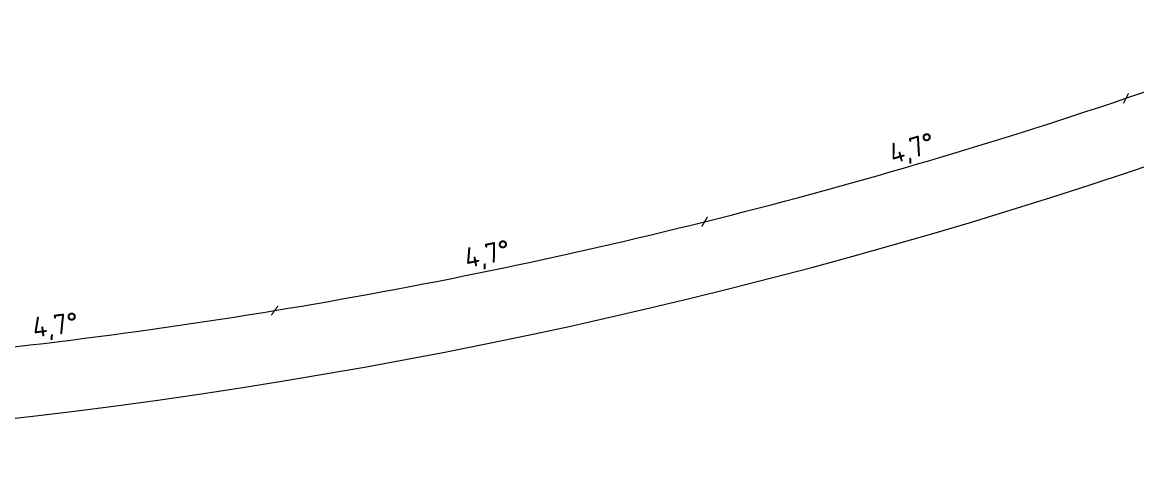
# Model space of a CAD drawing. Header units: millimetres. Extents: x -327266 to 67083, y -1396454 to -1187300.
# Drawn here: x -66980 to -44970, y -1394009 to -1385250 of the extents above; entities that cross this region are included whole.
import ezdxf

# ---------------------------------------------------------------- set-up
doc = ezdxf.new("R2010")
doc.units = ezdxf.units.MM
doc.layers.add('A-ANNO-DIMS', color=7, linetype='Continuous', lineweight=9)
doc.layers.add('Вставка', color=252, linetype='Continuous')
doc.styles.add('GOST 2.304', font='')
doc.styles.get('GOST 2.304').set_extended_font_data('GOST Common')
doc.linetypes.add('Truba', pattern='A,3e-05,[4,MSH_7,S=1,R=0,X=0,Y=0],-3.022072', length=3.022102)
doc.dimstyles.new('М-200', dxfattribs={"dimtxt": 400, "dimasz": 160, "dimexe": 200, "dimexo": 400, "dimgap": 50, "dimtad": 1, "dimdec": 0, "dimzin": 0, "dimdsep": 46, "dimtxsty": 'GOST 2.304', "dimblk": 'ARCHTICK', "dimcen": 180, "dimdle": 200, "dimadec": 0, "dimazin": 0, "dimtfac": 1, "dimtdec": 0, "dimtmove": 1, "dimatfit": 0, "dimfxl": 1, "dimtolj": 1, "dimtzin": 0, "dimarcsym": 0})

# ---------------------------------------------------------------- blocks, each defined once
blk = doc.blocks.new('_ArchTick')
at = {"color": 0, "linetype": 'ByBlock', "const_width": 0.15}
blk.add_lwpolyline([(-0.5, -0.5), (0.5, 0.5)], dxfattribs=at)
blk = doc.blocks.new('*D41')
at = {"layer": 'A-ANNO-DIMS', "color": 0, "lineweight": -2, "transparency": 16777216}
blk.add_arc((-165704, -113309), 107894, 270, 326, dxfattribs=at)
at = {"layer": 'Defpoints', "color": 0, "lineweight": 30, "transparency": 16777216}
for p in [(-165704, -113309), (-165704, -113309), (-75741, -173990), (-131171, -215528), (-165704, -221903)]:
    blk.add_point(p, dxfattribs=at)
at = {"layer": 'A-ANNO-DIMS', "color": 0, "lineweight": -2, "transparency": 16777216, "xscale": 160, "yscale": 160, "zscale": 160}
for p, rotation in [((-76255, -173643), 55.99999895826774), ((-165704, -221203), 179.9999981265246)]:
    blk.add_blockref('_ArchTick', p, dxfattribs=dict(at, rotation=rotation))
at = {"layer": 'A-ANNO-DIMS', "color": 0, "transparency": 16777216, "insert": (-114300, -207822), "char_height": 400, "attachment_point": 5, "rotation": 28.5412, "style": 'GOST 2.304'}
blk.add_mtext('\\A1;56,0%%D', dxfattribs=at)
blk = doc.blocks.new('*D42')
at = {"layer": 'A-ANNO-DIMS', "color": 0, "lineweight": -2, "transparency": 16777216}
blk.add_arc((-165704, -113309), 106494, 274.6665, 279.33333, dxfattribs=at)
at = {"layer": 'Defpoints', "color": 0, "lineweight": 30, "transparency": 16777216}
for p in [(-165704, -113309), (-165704, -113309), (-154162, -219176), (-148206, -219775), (-156926, -220846)]:
    blk.add_point(p, dxfattribs=at)
at = {"layer": 'A-ANNO-DIMS', "color": 0, "lineweight": -2, "transparency": 16777216, "xscale": 160, "yscale": 160, "zscale": 160}
for p, rotation in [((-148433, -218394), 9.333331532277462), ((-157040, -219450), 184.6664974859518)]:
    blk.add_blockref('_ArchTick', p, dxfattribs=dict(at, rotation=rotation))
at = {"layer": 'A-ANNO-DIMS', "color": 0, "transparency": 16777216, "insert": (-152761, -218722), "char_height": 400, "attachment_point": 5, "rotation": 6.9999, "style": 'GOST 2.304'}
blk.add_mtext('\\A1;4,7%%D', dxfattribs=at)
blk = doc.blocks.new('*D43')
at = {"layer": 'A-ANNO-DIMS', "color": 0, "lineweight": -2, "transparency": 16777216}
blk.add_arc((-165704, -113309), 106494, 279.33333, 283.99999, dxfattribs=at)
at = {"layer": 'Defpoints', "color": 0, "lineweight": 30, "transparency": 16777216}
for p in [(-165704, -113309), (-165704, -113309), (-145586, -217886), (-139433, -218678), (-148206, -219775)]:
    blk.add_point(p, dxfattribs=at)
at = {"layer": 'A-ANNO-DIMS', "color": 0, "lineweight": -2, "transparency": 16777216, "xscale": 160, "yscale": 160, "zscale": 160}
for p, rotation in [((-139941, -216640), 13.99998721221672), ((-148433, -218394), 189.3333315322774)]:
    blk.add_blockref('_ArchTick', p, dxfattribs=dict(at, rotation=rotation))
at = {"layer": 'A-ANNO-DIMS', "color": 0, "transparency": 16777216, "insert": (-144227, -217319), "char_height": 400, "attachment_point": 5, "rotation": 11.6667, "style": 'GOST 2.304'}
blk.add_mtext('\\A1;4,7%%D', dxfattribs=at)
blk = doc.blocks.new('*D44')
at = {"layer": 'A-ANNO-DIMS', "color": 0, "lineweight": -2, "transparency": 16777216}
blk.add_arc((-165704, -113309), 106494, 283.99999, 288.66666, dxfattribs=at)
at = {"layer": 'Defpoints', "color": 0, "lineweight": 30, "transparency": 16777216}
for p in [(-165704, -113309), (-165704, -113309), (-131171, -215528), (-137145, -215903), (-139433, -218678)]:
    blk.add_point(p, dxfattribs=at)
at = {"layer": 'A-ANNO-DIMS', "color": 0, "lineweight": -2, "transparency": 16777216, "xscale": 160, "yscale": 160, "zscale": 160}
for p, rotation in [((-131619, -214202), 18.66666494358746), ((-139941, -216640), 193.9999872122168)]:
    blk.add_blockref('_ArchTick', p, dxfattribs=dict(at, rotation=rotation))
at = {"layer": 'A-ANNO-DIMS', "color": 0, "transparency": 16777216, "insert": (-135837, -215227), "char_height": 400, "attachment_point": 5, "rotation": 16.3333, "style": 'GOST 2.304'}
blk.add_mtext('\\A1;4,7%%D', dxfattribs=at)
blk = doc.blocks.new('*D45')
at = {"layer": 'A-ANNO-DIMS', "color": 0, "lineweight": -2, "transparency": 16777216}
blk.add_arc((-165704, -113309), 106494, 288.66666, 293.33333, dxfattribs=at)
at = {"layer": 'Defpoints', "color": 0, "lineweight": 30, "transparency": 16777216}
for p in [(-165704, -113309), (-165704, -113309), (-122969, -212379), (-128893, -213239), (-131171, -215528)]:
    blk.add_point(p, dxfattribs=at)
at = {"layer": 'A-ANNO-DIMS', "color": 0, "lineweight": -2, "transparency": 16777216, "xscale": 160, "yscale": 160, "zscale": 160}
for p, rotation in [((-123524, -211094), 23.3333316566568), ((-131619, -214202), 198.6666649435874)]:
    blk.add_blockref('_ArchTick', p, dxfattribs=dict(at, rotation=rotation))
at = {"layer": 'A-ANNO-DIMS', "color": 0, "transparency": 16777216, "insert": (-127644, -212459), "char_height": 400, "attachment_point": 5, "rotation": 21, "style": 'GOST 2.304'}
blk.add_mtext('\\A1;4,7%%D', dxfattribs=at)
blk = doc.blocks.new('Оси200')
at = {"layer": 'A-ANNO-DIMS', "color": 253}
dim = blk.add_angular_dim_2l(base=(-131171, -215527.9), line1=((-165703.8, -113309.3), (-75741.3, -173989.8)), line2=((-165703.8, -113309.3), (-165703.8, -221903.3)), text='56,0%%D', dimstyle='М-200', override={"dimadec": 2, "dimtmove": 2}, dxfattribs=at)
dim.commit()
dim.dimension.update_dxf_attribs({"geometry": '*D41', "text_midpoint": (-114299.5, -207822), "dimtype": 130})
for base, line1, line2, picture, middle in [((-154161.6, -219176.1), ((-165703.8, -113309.3), (-148205.7, -219775.1)), ((-165703.8, -113309.3), (-156926, -220845.8)), '*D42', (-152760.9, -218721.9)), ((-145586.5, -217886.1), ((-165703.8, -113309.3), (-139432.5, -218677.6)), ((-165703.8, -113309.3), (-148205.7, -219775.1)), '*D43', (-144227.4, -217319.4)), ((-137145, -215902.7), ((-165703.8, -113309.3), (-131171, -215527.9)), ((-165703.8, -113309.3), (-139432.5, -218677.6)), '*D44', (-135836.5, -215227.3)), ((-128892.8, -213239.1), ((-165703.8, -113309.3), (-122969.1, -212379.5)), ((-165703.8, -113309.3), (-131171, -215527.9)), '*D45', (-127643.6, -212459.4))]:
    dim = blk.add_angular_dim_2l(base=base, line1=line1, line2=line2, text='4,7%%D', dimstyle='М-200', dxfattribs=at)
    dim.commit()
    dim.dimension.update_dxf_attribs({"geometry": picture, "text_midpoint": middle})
blk = doc.blocks.new('A$C20f07326')
at = {"layer": 'A-ANNO-DIMS', "color": 253}
blk.add_blockref('Оси200', (404603.7, 213803.6), dxfattribs=at)

msp = doc.modelspace()

# ---------------------------------------------------------------- block references
at = {"layer": 'Вставка', "linetype": 'Truba', "lineweight": 30, "ltscale": 100}
msp.add_blockref('A$C20f07326', (-318166, -1386354), dxfattribs=at)

doc.saveas('drawing.dxf')
